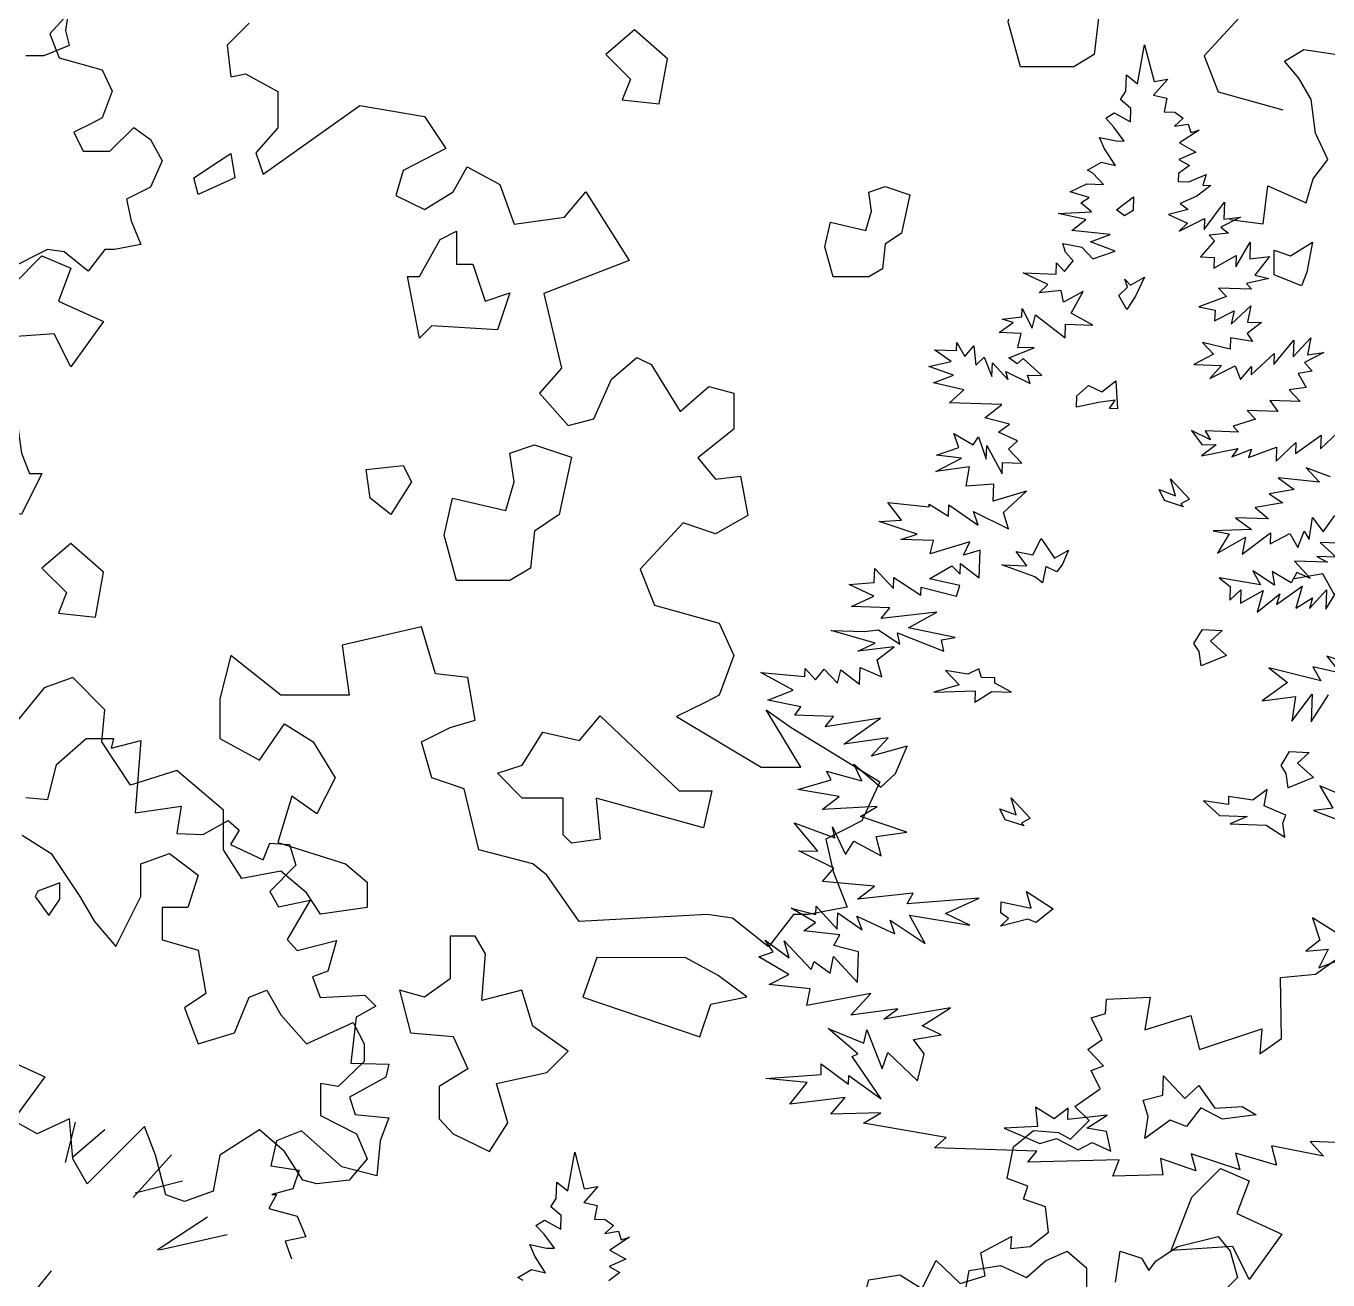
# Model space of a CAD drawing. Header units: inches. Extents: x -11 to 128, y 7 to 56.
# Drawn here: x 16.518 to 17.081, y 22.663 to 23.206 of the extents above; entities that cross this region are included whole.
import ezdxf

# ---------------------------------------------------------------- set-up
doc = ezdxf.new("R2010")
doc.units = ezdxf.units.IN
doc.header["$MEASUREMENT"] = 0
doc.layers.add('CAY', color=94, linetype='Continuous')
doc.layers.add('CAY-3', color=61, linetype='Continuous')
picture_1 = doc.add_image_def('image1.jpg', size_in_pixel=(1680, 1093))

# ---------------------------------------------------------------- blocks, each defined once
blk = doc.blocks.new('A$C76451831')
at = {"layer": 'CAY'}
for p, q in [((5943, 1269.4), (5949.7, 1306.8)), ((5949.7, 1306.8), (5958.9, 1271.5)), ((5931.9, 1262.1), (5932.4, 1277.9)), ((5932.4, 1277.9), (5943, 1269.4)), ((5972.1, 1273.8), (5958.5, 1258.4)), ((5958.9, 1271.5), (5972.1, 1273.8)), ((5926.6, 1254.1), (5931.9, 1262.1)), ((5958.5, 1258.4), (5971.5, 1255.2)), ((4269.3, 1246.1), (4228, 1201.2)), ((5936.7, 1245.6), (5926.6, 1254.1)), ((5936.3, 1232.4), (5936.7, 1245.6)), ((5971.5, 1255.2), (5968.8, 1242.2)), ((5912.4, 1236), (5920.7, 1241.1)), ((5920.2, 1227.6), (5912.4, 1236)), ((5920.7, 1241.1), (5936.3, 1232.4)), ((5968.8, 1242.2), (5979.2, 1241.8)), ((5987.1, 1236.1), (5978.7, 1228.2)), ((5979.2, 1241.8), (5987.1, 1236.1)), ((5930.2, 1214.1), (5920.2, 1227.6)), ((5978.7, 1228.2), (5991.9, 1230.5)), ((6002.6, 1224.7), (5983.6, 1212.2)), ((5991.9, 1230.5), (5994.4, 1222.3)), ((5994.4, 1222.3), (6002.6, 1224.7)), ((4305.7, 1196), (4324.2, 1207.4)), ((4324.2, 1207.4), (4354.1, 1203)), ((5906.3, 1217.6), (5922.5, 1214.3)), ((5911.3, 1206.6), (5906.3, 1217.6)), ((5921.6, 1190.3), (5911.3, 1206.6)), ((5922.5, 1214.3), (5930.2, 1214.1)), ((5983.6, 1212.2), (5999.1, 1203.5)), ((4228, 1201.2), (4241.6, 1166.4)), ((4319.5, 1179.8), (4305.7, 1196)), ((5894.8, 1185.8), (5908.2, 1193.5)), ((5908.2, 1193.5), (5921.6, 1190.3)), ((5999.1, 1203.5), (5983, 1196.4)), ((5983, 1196.4), (5993.3, 1190.6)), ((5900.1, 1182.9), (5894.8, 1185.8)), ((5993.3, 1190.6), (5982.6, 1182.8)), ((4331.3, 1159), (4319.5, 1179.8)), ((4241.6, 1166.4), (4304.1, 1149.3)), ((4335.6, 1126.7), (4331.3, 1159)), ((4347.4, 1101.2), (4335.6, 1126.7)), ((4333.2, 1082.7), (4347.4, 1101.2)), ((4326.6, 1059.5), (4333.2, 1082.7)), ((4284.9, 1039.1), (4289.6, 1076)), ((4289.6, 1076), (4326.6, 1059.5)), ((4252.7, 1043.4), (4284.9, 1039.1)), ((4342.7, 701.7), (4314.8, 696.9)), ((4354.1, 680.8), (4342.7, 701.7)), ((3915.1, 501.1), (3898, 463.3)), ((3898, 463.3), (3863.2, 445.6)), ((3863.2, 445.6), (3870.3, 414.4)), ((3870.3, 414.4), (3883.8, 380.2)), ((3883.8, 380.2), (3846.1, 373.1)), ((3831.9, 373.1), (3807.8, 341.8)), ((3846.1, 373.1), (3831.9, 373.1))]:
    blk.add_line(p, q, dxfattribs=at)
for points in [[(5420.4, 1649), (5441.5, 1646.9), (5450, 1680.6), (5478.4, 1705.9), (5504.8, 1705.9), (5502.7, 1696.5), (5531.2, 1703.8), (5525.9, 1634.2), (5570.2, 1640.6), (5566, 1614.2), (5591.3, 1613.1), (5615.5, 1626.8), (5626.1, 1617.3), (5617.7, 1603.6), (5649.3, 1588.9), (5655.6, 1604.7), (5674.6, 1603.6), (5680.9, 1583.6), (5655.6, 1558.3), (5664.1, 1543.5), (5694.7, 1549.8), (5672.5, 1511.9), (5682, 1501.3), (5720, 1510.8), (5711.5, 1481.3), (5696.8, 1476), (5704.1, 1456), (5747.4, 1458.1), (5757.9, 1447.5), (5738.9, 1437), (5733.7, 1392.7), (5770.6, 1391.6), (5767.4, 1379), (5732.6, 1360), (5737.9, 1343.1), (5770.6, 1340), (5762.2, 1317.8), (5759, 1284.1), (5725.2, 1292.5), (5686.2, 1327.3), (5662, 1317.8), (5656.7, 1293.6), (5684.1, 1289.3), (5677.8, 1271.4), (5657.7, 1266.1), (5662, 1266.1), (5654.6, 1252.4), (5682, 1245), (5690.4, 1225), (5670.4, 1220.8), (5676.7, 1203.9)], [(463.5, 1099.4), (476.2, 1124.7), (499.4, 1102.6), (523.6, 1110), (519.4, 1132.1), (549, 1147.9), (547.9, 1136.3), (566.9, 1138.4), (584.8, 1152.1), (581.7, 1176.4), (560.6, 1183.8), (564.8, 1196.4), (544.7, 1203.8), (551.1, 1234.4), (570.1, 1250.2), (594.3, 1248.1), (605.9, 1241.8), (623.8, 1259.7), (610.1, 1273.4), (634.4, 1290.3), (625.9, 1308.2), (637.6, 1312.5), (622.8, 1328.3), (636.5, 1337.8), (625.9, 1358.9), (639.7, 1363.1), (640.7, 1376.8), (682.9, 1378.9), (677.6, 1347.3), (721.9, 1361), (730.4, 1328.3), (790.5, 1348.3), (788.4, 1324.1), (809.5, 1338.8), (808.4, 1397.9), (842.2, 1401.1), (870.6, 1421.1)], [(5467.9, 1335.7), (5458.4, 1296.7)], [(5496.4, 1328.4), (5465.8, 1302)], [(5560.7, 1304.1), (5523.8, 1263)], [(5571.3, 1278.8), (5525.9, 1267.2)], [(5595.5, 1244), (5547, 1212.3)], [(5614.5, 1227.1), (5549.1, 1212.3)], [(4349.9, 795.3), (4326.6, 803.8), (4339.3, 790.2), (4299.5, 794.3), (4315, 782.9), (4290.8, 778.7), (4304.1, 770.1), (4277.2, 765.6), (4290, 754.7), (4258.3, 755.8), (4273.8, 744.4), (4236.6, 743), (4252.3, 740.2), (4240.8, 721.6), (4268.1, 736.9), (4264.8, 720.7), (4292.2, 741.1), (4291.9, 730.6), (4310.8, 740.4), (4318.5, 727), (4324.5, 742.7), (4329.2, 734.8), (4332.6, 756), (4343, 742), (4354, 757.9)], [(4366.6, 730.8), (4339.9, 731.7), (4355.3, 717.6), (4336.8, 718.2), (4347, 712.9), (4315.3, 714), (4330.6, 697.1), (4317.6, 703), (4311.9, 692.8), (4293.7, 703.8), (4295.9, 690.6), (4275.1, 704.5), (4282.3, 691.1), (4242.7, 697.9), (4253.3, 689.4), (4252.8, 676.3), (4263.6, 686.3), (4263.1, 673.2), (4284.9, 685.6), (4279.1, 664.5), (4301.1, 682.3), (4298, 672), (4322.6, 689.7), (4316.4, 668.6), (4332.6, 678.5), (4329.6, 668.1), (4346.1, 686.1), (4345.4, 667.6), (4359.8, 691.1)], [(4375.7, 613), (4346.5, 622.2), (4359.6, 605.9), (4333, 611.8), (4340.7, 598.4), (4290.4, 611), (4308.5, 596.8), (4283.9, 579.1), (4316.2, 583.4), (4312.6, 559.5), (4332.1, 585.5), (4331.2, 558.8), (4348, 585)], [(4381.4, 479.5), (4339.5, 497.3), (4352.3, 475.6), (4333.6, 473.5), (4357.4, 464.5)], [(4363.8, 350.1), (4332.7, 369.7), (4339.7, 348.2), (4326.2, 337.8), (4347.6, 339.7), (4338.8, 321.5), (4363.1, 331)], [(4365, 152.8), (4330.2, 154), (4343.3, 140), (4292.9, 149.9), (4297.7, 131.1), (4258.2, 142.9), (4262.6, 126.9), (4215.6, 142.2), (4220, 125.7), (4186, 137.8), (4188.1, 121.8), (4140.1, 120.8), (4146.1, 136.4), (4058.1, 134.1), (4066.6, 144.6), (3967.9, 148.1), (3979.1, 158.1), (3899.4, 171.8), (3916.1, 181.6), (3868, 180.6), (3881.7, 196.4), (3828.5, 190.1), (3845, 210.9), (3805.3, 215), (3858.5, 218.6), (3858.8, 229), (3884.9, 209.5), (3885.2, 217.6), (3916.5, 195.2), (3888.5, 236.1), (3894, 238.6), (3865.5, 263.2), (3899.8, 248.8), (3902.6, 261.9), (3917.6, 224.2), (3923.1, 239.9), (3951.6, 212.6), (3957.9, 238.7), (3947.6, 252.6), (3974.4, 257.1), (3956.2, 265.5), (3983.5, 283.1), (3919.2, 272.2), (3932.7, 282.1), (3887.2, 276), (3906.5, 296.7), (3844.9, 285.2), (3848.2, 301.4), (3808.5, 305.5), (3827.4, 315.3), (3798.5, 332.2), (3812.3, 337.1), (3804.5, 348.3), (3827.9, 331.1), (3823.1, 347.6), (3848.9, 320), (3851.8, 327.6), (3867.3, 316.6), (3870.6, 332.4), (3893.7, 307.5), (3894.8, 337), (3871, 343.2), (3876.8, 353.5), (3842, 357.4), (3853.2, 365.2), (3829.6, 379.1), (3853.4, 372.9), (3853.7, 381), (3874.2, 359), (3874.8, 374.8), (3898.2, 358.2), (3893.2, 371.5), (3929.8, 354.3), (3925.3, 367.6), (3958.9, 345.2), (3944, 372.4), (4002.2, 362.7), (3978.5, 373.9), (4011.2, 388.7), (3941.7, 383.4), (3947.5, 393.6), (3893.8, 387.8), (3910.1, 400.4), (3860, 404.8), (3870.8, 417.6), (3837, 434.6), (3855.6, 434), (3832.5, 461.5), (3871.9, 447), (3869.5, 457.5), (3882.2, 430.8), (3890.3, 443.7), (3916.6, 429.6), (3911.8, 448.3), (3941.4, 452.3), (3896.6, 467.5), (3912.8, 477.3), (3859.7, 474.2), (3876, 486.8), (3836.3, 493.6), (3868.4, 502.9), (3863.7, 511.2), (3897.8, 501.9), (3890.2, 518), (3916.2, 495.8), (3930.2, 508.9), (3941.6, 535.3), (3906.8, 525.6), (3923.3, 543.6), (3880.5, 537.4), (3915.8, 562.4), (3862.5, 553.9), (3870.5, 564), (3833.4, 565.3), (3839.1, 573.3), (3807.2, 579.8), (3831.5, 589.4), (3800.4, 606.4), (3842.9, 602.6), (3843.1, 610.3), (3853.2, 599.5), (3861.7, 609.7), (3874.4, 596.1), (3877.5, 609.1), (3895.6, 595.3), (3896.2, 611.2), (3917.2, 602.3), (3912.8, 618.8), (3929.1, 631.3), (3894, 627.1), (3910.6, 634.7), (3868.4, 647.1), (3900.1, 646), (3913.8, 647.7), (3934.6, 633.9), (3932.3, 644.8), (3976.9, 627), (3974.6, 637.9), (3987.8, 640.2), (3942.8, 649.4), (3970.1, 664.8), (3916.4, 658.5), (3924.9, 668.7), (3887.8, 670), (3909.5, 680.1), (3885.8, 691.3), (3909.9, 693.2), (3910.4, 706.8), (3928.3, 687.6), (3928.7, 698), (3954.8, 681.2), (3955.1, 688.9), (3989.2, 680), (3992.3, 690.3), (3963.1, 696.8), (3984.8, 709.2), (3992.7, 701.2), (3993, 711.6), (4011.1, 697.8), (4012.1, 724.6), (3996, 719.7), (4001.9, 732.6), (3963.9, 720.8), (3967.1, 733.8), (3935.4, 734.9), (3951.4, 739.8), (3914.7, 752), (3936, 753.5), (3923, 770.3), (3962.8, 766.2), (3962.9, 768.9), (3981.5, 757.4), (3981.9, 768.2), (4010.2, 748.6), (4005.7, 761.9), (4039.5, 744.9), (4034.6, 760.9), (4056.7, 781.5), (4024.6, 771.7), (4025.2, 788), (3998.4, 786.2), (4001.7, 804.7), (3969.4, 800.4), (3993.9, 813.1), (3970, 816.2), (3991.5, 823.6), (3986.5, 837), (4005.2, 825.9), (4010.4, 833.9), (4017.9, 812.3), (4018.3, 825.4), (4033.2, 798.2), (4033.6, 809), (4052.2, 808.4), (4039.5, 822), (4047.9, 829.8), (4029.6, 838.2), (4040.3, 846), (4016.5, 852.2), (4032.8, 864.8), (3982.6, 866.6), (3996.2, 879.2), (3966.9, 885.7), (3986.2, 893.2), (3962.5, 901.7), (3984, 906.4), (3968.1, 917.8), (3989.3, 917.1), (3989.6, 924.8), (3997.3, 911.4), (4005.8, 921.5), (4007.9, 902.9), (4015.9, 910.7), (4023.4, 891.9), (4023.8, 905), (4039.1, 888.6), (4036.7, 896.9), (4060.3, 885.2), (4057.8, 893.4), (4071.4, 892.9), (4053.4, 909.4), (4047.8, 904.2), (4039.8, 909.9), (4064.2, 919.5), (4048.4, 920), (4051.5, 933.5), (4030.3, 934.3), (4043.8, 944.2), (4033.4, 947.3), (4052.1, 949.4), (4052.4, 957.5), (4062.1, 938.6), (4065.3, 951.6), (4094, 929.3), (4094.4, 942.4), (4120.7, 941.5), (4099.8, 953.1), (4111.4, 974), (4092.5, 963.8), (4090.1, 974.8), (4068.8, 972.8), (4077.2, 980.7), (4053.6, 991.9), (4085.3, 990.8), (4085.6, 1001.7), (4093.5, 993.3), (4101.6, 1003.4), (4094.2, 1011.8), (4091.7, 1020.1), (4110.2, 1016.7), (4120.7, 1005.5), (4142.2, 1012.9), (4118.5, 1021.8), (4137.3, 1028.9), (4100.3, 1032.9), (4113.8, 1043.3), (4087.3, 1049.2), (4119.5, 1050.8), (4109, 1059.4), (4117.3, 1064.5), (4098.9, 1070.1), (4115, 1077.7), (4130.9, 1077.2), (4120.8, 1088), (4115.5, 1090.9), (4128.9, 1098.6), (4142.4, 1095.4), (4132.1, 1111.6), (4127, 1122.6), (4143.2, 1119.4), (4150.9, 1119.1), (4141, 1132.6), (4133.1, 1141), (4141.4, 1146.2), (4157, 1137.5), (4157.5, 1150.6), (4147.3, 1159.1), (4152.6, 1167.1), (4153.1, 1182.9), (4163.7, 1174.4), (4170.5, 1211.8), (4179.7, 1176.6), (4192.9, 1178.8), (4179.2, 1163.4), (4192.2, 1160.3), (4189.5, 1147.2), (4199.9, 1146.8), (4207.9, 1141.1), (4199.4, 1133.3), (4212.7, 1135.5), (4215.1, 1127.3), (4223.3, 1129.7), (4204.3, 1117.2), (4219.9, 1108.5), (4203.8, 1101.4), (4214, 1095.6), (4203.3, 1087.8), (4203, 1080.1), (4213.4, 1079.7), (4230, 1086.9), (4226.9, 1076.5), (4234.6, 1076.3), (4221.1, 1065.9), (4205, 1058.7), (4212.5, 1053), (4193.8, 1048.2), (4212, 1039.9), (4204.1, 1032), (4228.5, 1044.3), (4228.1, 1033.9), (4247.6, 1060), (4247.1, 1043.7), (4263, 1045.8), (4244.1, 1036.1), (4251.6, 1030.3), (4232.9, 1028.3), (4238.2, 1022.7), (4224.5, 1007.3), (4237.6, 1006.8), (4237.3, 996.4), (4259, 1008.8), (4258.6, 997.9), (4272.6, 1021.5), (4272, 1005.6), (4291.1, 1007.7), (4276.9, 989.6), (4290.4, 986.4), (4268.9, 981.7), (4273.7, 976.1), (4242, 977.2), (4249.5, 969.2), (4222.8, 959.3), (4238.6, 956), (4238.2, 945.6), (4257.1, 955.4), (4254, 942.3), (4273.2, 960.2), (4269.9, 944.5), (4283.5, 944), (4269.5, 933.6), (4274.7, 925.7), (4253.5, 929.2), (4253.1, 918.3), (4226.6, 924.7), (4237.1, 913.4), (4218.2, 903.7), (4244.9, 902.7), (4233.5, 890), (4258, 902.3), (4263, 889), (4273.8, 901.7), (4273.5, 893.6), (4295.6, 914.1), (4295.2, 903.7), (4314.6, 927.1), (4314, 910.8), (4331, 929.2), (4327.7, 913), (4343.6, 915.2), (4324.7, 905.4), (4332.1, 897), (4318.9, 894.7), (4326.6, 881.3), (4310.2, 879.2), (4320.7, 867.9), (4291.3, 868.9), (4299.1, 858.2), (4269.6, 859.3), (4277.5, 850.8), (4256, 843.9), (4261.2, 838.3), (4229.1, 839.4), (4234.2, 831), (4215.9, 839.8), (4225.9, 826.3), (4239.5, 825.9), (4225.5, 815.5), (4260.6, 822.4), (4254.9, 814.4), (4273.8, 821.9), (4270.8, 813.9), (4297.8, 823.8), (4297.4, 810.2), (4316.6, 828.2), (4316.2, 817.7), (4340.9, 835.5), (4340.4, 822.3), (4356.8, 837.6)], [(5444.7, 1192.3), (5399.3, 1136.4)]]:
    blk.add_lwpolyline(points, dxfattribs=at)
for points in [[(5431.9, 1558.7), (5429.3, 1553.4), (5442.5, 1535), (5453, 1550.8), (5453, 1566.7)], [(5351.5, 1415.3), (5379.2, 1443), (5406.9, 1431.1), (5395, 1399.4), (5438.6, 1379.6), (5406.9, 1336.1), (5391, 1367.8), (5331.7, 1363.8)], [(4038.9, 1234.1), (4046.9, 1269.7), (4098.3, 1257.8), (4106.2, 1285.6), (4102.3, 1313.3), (4126, 1321.2), (4161.7, 1309.3), (4149.8, 1253.9), (4126, 1238), (4122.1, 1202.4), (4102.3, 1190.5), (4050.8, 1190.5)], [(3702.4, 1154.9), (3710.3, 1198.4), (3678.7, 1226.2), (3651, 1202.4), (3674.7, 1178.6), (3666.8, 1158.8)], [(722.8, 1185.8), (750.5, 1213.5), (778.2, 1201.7), (766.3, 1170), (809.9, 1150.2), (778.2, 1106.6), (762.4, 1138.3), (703, 1134.3)], [(3862.3, 1017), (3867.6, 1040.8), (3901.9, 1032.9), (3907.2, 1051.4), (3904.5, 1069.8), (3920.4, 1075.1), (3944.1, 1067.2), (3936.2, 1030.2), (3920.4, 1019.7), (3917.7, 995.9), (3904.5, 988), (3870.2, 988)], [(4143.6, 1052.7), (4159.9, 1065.3), (4159.5, 1052.2), (4151.1, 1047)], [(4295.5, 989.9), (4295.5, 1013.7), (4311.3, 1008.4), (4332.5, 1021.6), (4327.2, 992.6), (4321.9, 979.4)], [(4145.7, 970.1), (4154.1, 978), (4151.7, 985.8), (4156.9, 980.2), (4170.4, 987.9), (4162, 969.6), (4153.4, 956.7)], [(4144.6, 860.9), (4136.9, 861.2), (4142.2, 869.2), (4126.3, 867), (4104.8, 862.3), (4105.2, 873.2), (4116.4, 883.2), (4129.3, 877.3), (4142.8, 887.7)], [(4208.2, 766.2), (4189.8, 772.3), (4184.7, 782.9), (4200.4, 776.9), (4195.5, 793.4), (4213.9, 773.7), (4205.6, 769)], [(4064.6, 698.7), (4032.9, 710.2), (4056.9, 709.4), (4046.9, 723.3), (4062.7, 720.1), (4070.9, 735.6), (4083.8, 716.6), (4097.3, 724.3), (4091.3, 710.9), (4086.1, 703.4), (4075.4, 708.7), (4072.1, 693)], [(4223.4, 626.6), (4218.2, 634.5), (4226.4, 647.8), (4245.4, 647.1), (4234.2, 636.7), (4249.6, 623), (4225.2, 612.9)], [(4013.2, 601.7), (4010.8, 609.9), (4000.2, 604.8), (3978.6, 608.3), (3991.7, 594.7), (3967.4, 587.4), (4007.3, 588.7), (4006.9, 577.9), (4023.2, 588.2), (4042.2, 587.5), (4026.2, 596.2), (4026.3, 601.2)], [(4307.3, 508.9), (4302.2, 516.8), (4310.3, 530.1), (4329.4, 529.4), (4318.1, 518.9), (4333.5, 505.2), (4309.1, 495.2)], [(4303.8, 461), (4306.8, 469), (4285.8, 477.9), (4289, 493.7), (4275.1, 483.3), (4251.6, 486.8), (4251.4, 479.1), (4227.5, 482.7), (4242.8, 468.5), (4269.5, 467.6), (4253, 460.5), (4287.8, 459.2), (4306, 447.7)], [(4054.6, 458.4), (4036.2, 464.5), (4031.1, 475.1), (4046.8, 469.1), (4041.9, 485.6), (4060.3, 465.9), (4052, 461.2)], [(4032, 374.8), (4032.4, 385.2), (4061.2, 379.2), (4056.8, 395.2), (4082.5, 378.5), (4066.1, 365.4), (4058.1, 368.4), (4031.6, 361.7), (4039.5, 369.1)], [(4174.2, 178.1), (4169.4, 194.1), (4188.1, 198.9), (4188.8, 217.4), (4209.3, 195.4), (4222.9, 208.1), (4238.4, 186.2), (4264.8, 188), (4278.1, 179.9), (4245.8, 175.6), (4224.8, 186.7), (4211.1, 168.6), (4195.4, 174.6), (4170.8, 156.9)], [(4138.2, 144.9), (4133.9, 163.6), (4114.9, 167), (4134.4, 179.5), (4096.7, 175.3), (4097, 186.2), (4083.5, 175.8), (4065.4, 187.3), (4067.4, 168.6), (4035.2, 167), (4069.6, 152.2), (4085.6, 157.1), (4106.5, 146), (4119.9, 153.2)]]:
    blk.add_lwpolyline(points, close=True, dxfattribs=at)
at = {"layer": 'CAY-3'}
for p, q in [((3130, 1225.7), (3137, 1270.6)), ((3306.9, 1232.8), (3285.6, 1211.6)), ((3133.5, 1211.6), (3130, 1225.7)), ((3109.3, 1201.6), (3133.5, 1211.6)), ((3285.6, 1211.6), (3289.2, 1180.9)), ((3091.6, 1201.6), (3109.3, 1201.6)), ((3289.2, 1180.9), (3303.3, 1183.9)), ((3303.3, 1183.9), (3334.6, 1166.8)), ((3334.6, 1166.8), (3334.6, 1131.9)), ((3320.4, 1087.1), (3413.6, 1153.2)), ((3413.6, 1153.2), (3476.1, 1142.6)), ((3334.6, 1131.9), (3313.3, 1107.8)), ((3476.1, 1142.6), (3496.7, 1111.9)), ((3313.3, 1107.8), (3320.4, 1087.1)), ((3496.7, 1111.9), (3455.4, 1090.7)), ((3503.8, 1070), (3517.3, 1094.2)), ((3517.3, 1094.2), (3548.6, 1077.1)), ((3455.4, 1090.7), (3448.4, 1066.5)), ((3476.1, 1052.9), (3503.8, 1070)), ((3548.6, 1077.1), (3562.7, 1038.8)), ((3611.1, 1045.8), (3631.7, 1070)), ((3631.7, 1070), (3673.6, 1003.9)), ((3448.4, 1066.5), (3476.1, 1052.9)), ((3562.7, 1038.8), (3611.1, 1045.8)), ((3673.6, 1003.9), (3591, 972.1)), ((3591, 972.1), (3608.1, 900.1)), ((3656.5, 889.5), (3680.7, 910.2)), ((3680.7, 910.2), (3694.8, 903.7)), ((3608.1, 900.1), (3586.9, 875.9)), ((3694.8, 903.7), (3722.5, 858.3)), ((3639.4, 851.2), (3656.5, 889.5)), ((3722.5, 858.3), (3750.2, 882.4)), ((3750.2, 882.4), (3774.4, 875.9)), ((3586.9, 875.9), (3614.6, 844.7)), ((3774.4, 875.9), (3774.4, 841.1)), ((3614.6, 844.7), (3639.4, 851.2)), ((3774.4, 841.1), (3739.6, 813.4)), ((3739.6, 813.4), (3756.7, 792.8)), ((3756.7, 792.8), (3780.9, 795.7)), ((3780.9, 795.7), (3788, 758)), ((3788, 758), (3756.7, 740.3)), ((3725.5, 750.9), (3684.2, 706.1)), ((3756.7, 740.3), (3725.5, 750.9)), ((3684.2, 706.1), (3697.8, 671.3)), ((3697.8, 671.3), (3760.3, 654.2)), ((3760.3, 654.2), (3774.4, 622.9)), ((3473.1, 650.6), (3396.5, 632.9)), ((3486.7, 605.2), (3473.1, 650.6)), ((3396.5, 632.9), (3403.5, 584.6)), ((3289.2, 622.9), (3278.5, 581)), ((3337.5, 584.6), (3289.2, 622.9)), ((3774.4, 622.9), (3760.3, 584.6)), ((3517.9, 601.7), (3486.7, 605.2)), ((3109.3, 591.6), (3078.1, 553.3)), ((3137, 601.7), (3109.3, 591.6)), ((3167.7, 570.4), (3137, 601.7)), ((3525, 560.4), (3517.9, 601.7)), ((3278.5, 581), (3278.5, 542.7)), ((3403.5, 584.6), (3337.5, 584.6)), ((3760.3, 584.6), (3746.7, 577.5)), ((3164.8, 539.7), (3167.7, 570.4)), ((3746.7, 577.5), (3719, 563.9)), ((3839, 515.2), (3805.7, 570.4)), ((3805.7, 570.4), (3829.8, 553.3)), ((3316.9, 522), (3341, 556.8)), ((3341, 556.8), (3368.8, 539.7)), ((3473.1, 539.7), (3500.8, 553.3)), ((3500.8, 553.3), (3525, 560.4)), ((3719, 563.9), (3800.7, 515.2)), ((3829.8, 553.3), (3915.1, 501.1)), ((3278.5, 542.7), (3316.9, 522)), ((3192.5, 497.8), (3164.8, 539.7)), ((3368.8, 539.7), (3390, 504.9)), ((3483.1, 504.9), (3473.1, 539.7)), ((3800.7, 515.2), (3839, 515.2)), ((3237.3, 512), (3192.5, 497.8)), ((3282.1, 473.7), (3237.3, 512)), ((3390, 504.9), (3372.3, 470.1)), ((3514.4, 494.3), (3483.1, 504.9)), ((3528.5, 435.3), (3514.4, 494.3)), ((3348.1, 487.2), (3334.6, 442.4)), ((3372.3, 470.1), (3348.1, 487.2)), ((3282.1, 435.3), (3282.1, 473.7)), ((3088.1, 449.5), (3115.8, 431.8)), ((3334.6, 442.4), (3400, 421.8)), ((3115.8, 431.8), (3143.5, 390.5)), ((3202.5, 421.8), (3230.2, 431.8)), ((3230.2, 431.8), (3257.9, 411.1)), ((3299.8, 407.6), (3282.1, 435.3)), ((3580.4, 421.8), (3528.5, 435.3)), ((3202.5, 390.5), (3202.5, 421.8)), ((3337.5, 414.7), (3299.8, 407.6)), ((3362.3, 394), (3337.5, 414.7)), ((3400, 421.8), (3420.6, 404.1)), ((3594, 411.1), (3580.4, 421.8)), ((3257.9, 411.1), (3247.9, 379.9)), ((3420.6, 404.1), (3420.6, 379.9)), ((3625.2, 366.3), (3594, 411.1)), ((3143.5, 390.5), (3157.7, 366.3)), ((3178.3, 342.1), (3202.5, 390.5)), ((3375.8, 373.4), (3362.3, 394)), ((3223.1, 379.9), (3223.1, 348.6)), ((3247.9, 379.9), (3223.1, 379.9)), ((3420.6, 379.9), (3375.8, 373.4)), ((3157.7, 366.3), (3178.3, 342.1)), ((3748.8, 373.1), (3625.2, 366.3)), ((3773, 369.5), (3748.8, 373.1)), ((3807.8, 341.8), (3773, 369.5)), ((3223.1, 348.6), (3257.9, 338.6)), ((3257.9, 338.6), (3265, 296.7)), ((3265, 296.7), (3244.4, 283.1)), ((3292.7, 259), (3306.9, 293.2)), ((3306.9, 293.2), (3323.9, 300.2)), ((3323.9, 300.2), (3337.5, 276.1)), ((3244.4, 283.1), (3257.9, 248.3)), ((3337.5, 276.1), (3362.3, 248.3)), ((3362.3, 248.3), (3407.1, 269)), ((3407.1, 269), (3417.7, 248.3)), ((3257.9, 248.3), (3292.7, 259)), ((3417.7, 248.3), (3417.7, 231.2)), ((3417.7, 231.2), (3392.9, 207)), ((3375.8, 210), (3375.8, 179.3)), ((3392.9, 207), (3375.8, 210)), ((3102.3, 161.6), (3071, 179.3)), ((3375.8, 179.3), (3410.6, 161.6)), ((3133.5, 175.8), (3102.3, 161.6)), ((3137, 137.4), (3133.5, 175.8)), ((3206, 168.7), (3181.9, 144.5)), ((3216.6, 141), (3206, 168.7)), ((3316.9, 165.2), (3278.5, 141)), ((3341, 144.5), (3316.9, 165.2)), ((3410.6, 161.6), (3420.6, 137.4)), ((3181.9, 144.5), (3150.6, 113.3)), ((3226.7, 102.6), (3216.6, 141)), ((3278.5, 141), (3272.1, 106.2)), ((3358.7, 116.8), (3341, 144.5)), ((3150.6, 113.3), (3137, 137.4)), ((3420.6, 137.4), (3403.5, 116.8)), ((3372.3, 113.3), (3358.7, 116.8)), ((3403.5, 116.8), (3372.3, 113.3)), ((3244.4, 96.1), (3226.7, 102.6)), ((3272.1, 106.2), (3244.4, 96.1))]:
    blk.add_line(p, q, dxfattribs=at)
for points in [[(6226.3, 1155.7), (6233.4, 1183.7), (6263.3, 1188.4), (6293.2, 1169.9)], [(6325.8, 1167.5), (6330.1, 1192.7), (6360.4, 1197.4), (6385.5, 1186), (6404, 1202.1), (6424.8, 1211.2), (6443.3, 1195.1), (6443.3, 1171.9)], [(6471.2, 1181.3), (6475.9, 1211.2), (6496.4, 1204.5), (6503.5, 1192.7), (6510.5, 1202.1), (6531.4, 1215.9), (6570.3, 1225.3), (6582.1, 1211.2), (6589.1, 1186), (6575, 1171.9)], [(6868.2, 864.7), (6840.7, 834.9), (6849.8, 811.7), (6891.4, 800.2), (6900.9, 779.4), (6891.4, 753.8), (6882.4, 749.1), (6863.9, 740.1), (6872.9, 721.6), (6898.5, 721.6), (6921.7, 744.4), (6937.8, 733), (6949.2, 712.2), (6937.8, 687), (6914.6, 675.2), (6919.3, 654.4), (6928.4, 631.5), (6903.2, 626.8), (6893.8, 626.8), (6877.7, 606), (6854.5, 624.5), (6838.4, 626.8), (6801.4, 608.3)]]:
    blk.add_lwpolyline(points, dxfattribs=at)
for points in [[(3277.4, 1099.3), (3289.2, 1107.2), (3293.2, 1083.5), (3257.6, 1067.6), (3253.6, 1083.5)], [(3491.1, 1024.1), (3507, 1032), (3507, 1000.3), (3522.8, 1000.3), (3534.7, 964.7), (3558.4, 972.6), (3546.6, 936.9), (3483.2, 940.9), (3471.3, 929), (3459.5, 988.4), (3471.3, 988.4)], [(3079.4, 980.5), (3107.1, 1008.2), (3134.8, 996.3), (3123, 964.7), (3166.5, 944.9), (3134.8, 901.3), (3119, 933), (3059.6, 929)], [(3027.9, 818.1), (3047.7, 849.8), (3083.4, 845.8), (3087.3, 818.1), (3095.2, 798.3), (3107.1, 798.3), (3087.3, 758.7), (3047.7, 770.6), (2996.3, 766.6)], [(3495.1, 738.9), (3503, 774.6), (3554.5, 762.7), (3562.4, 790.4), (3558.4, 818.1), (3582.2, 826), (3617.8, 814.2), (3605.9, 758.7), (3582.2, 742.9), (3578.2, 707.2), (3558.4, 695.3), (3507, 695.3)], [(3423.8, 774.6), (3419.9, 802.3), (3455.5, 806.2), (3463.4, 790.4), (3443.6, 758.7)], [(3158.6, 659.7), (3166.5, 703.3), (3134.8, 731), (3107.1, 707.2), (3130.9, 683.5), (3123, 663.7)], [(3570.3, 517.1), (3590.1, 548.8), (3625.7, 540.9), (3645.5, 564.6), (3721.6, 492.2), (3753.2, 492.2), (3745.3, 456.6), (3641.6, 485.4), (3645.5, 445.8), (3617.8, 441.9), (3609.9, 449.8), (3609.9, 485.4), (3570.3, 485.4), (3546.6, 509.2)], [(3535, 335), (3525, 352.1), (3500.8, 352.1), (3500.8, 310.9), (3476.1, 293.2), (3451.9, 300.2), (3462.5, 259), (3503.8, 255.4), (3517.9, 224.1), (3490.2, 207), (3490.2, 175.8), (3503.8, 161.6), (3538.6, 144.5), (3556.3, 172.2), (3545.6, 210), (3594, 220.6), (3614.6, 241.3), (3580.4, 265.4), (3569.8, 300.2), (3531.5, 290.2)], [(3728.2, 331.2), (3642.3, 331.5), (3628.8, 293.2), (3741.7, 255.1), (3752.3, 286.4), (3787.1, 293.5), (3759.4, 314.1)]]:
    blk.add_lwpolyline(points, close=True, dxfattribs=at)

msp = doc.modelspace()

# ---------------------------------------------------------------- block references
at = {"layer": 'CAY', "xscale": 0.0004489089019145984, "yscale": 0.0004489089019145984, "zscale": 0.0004489089019145984}
for p in [(13.45711, 22.82744), (15.12979, 22.65341), (16.69793, 22.16613), (14.08437, 22.13133)]:
    msp.add_blockref('A$C76451831', p, dxfattribs=at)

# ---------------------------------------------------------------- pictures from other files: only their frames are drawn
image = msp.add_image(picture_1, insert=(12.49661, 7.37723), size_in_units=(74.4025, 48.40591))
image.dxf.flags = 6

doc.saveas('drawing.dxf')
